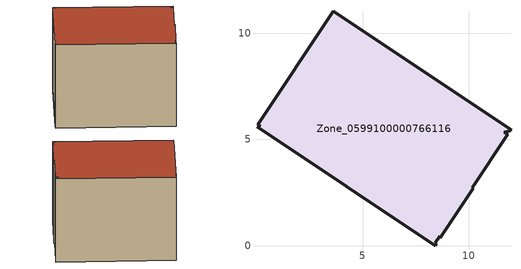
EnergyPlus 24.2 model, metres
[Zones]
Zone_0599100000766116
 floor ground (C_G): 3.62,11.03 11.99,5.46 11.95,5.4 11.68,5.35 11.84,5.24 10.17,2.74 10.22,2.7 8.66,0.36 8.63,0.44 8.42,0.13 8.48,0.09 8.42,0 0.03,5.59 0.18,5.62 0.06,5.7 z1.66
 wall outside (C_F): 0.03,5.59 8.42,0 8.48,0.09 8.42,0.13 8.63,0.44 8.66,0.36 10.22,2.7 10.17,2.74 11.84,5.24 11.68,5.35 11.95,5.4 11.99,5.46 3.62,11.03 0.06,5.7 0.18,5.62 0.03,5.59 z1.66:9.56
 roof outside (C_R): 11.99,5.46 3.62,11.03 0.06,5.7 0.18,5.62 0.03,5.59 8.42,0 8.48,0.09 8.42,0.13 8.63,0.44 8.66,0.36 10.22,2.7 10.17,2.74 11.84,5.24 11.68,5.35 11.95,5.4 z9.56
[BUILDING]
Pand.0599100000766116: North Axis=0; Terrain=City; Loads Convergence Tolerance Value=0.04; Temperature Convergence Tolerance Value=0.4; Solar Distribution=FullExterior; Maximum Number of Warmup Days=25; Minimum Number of Warmup Days=1
[Site:Location]
Rotterdam.The.Hague.AP_ZH_NLD Design_Conditions: Latitude=51.96; Longitude=4.45; Time Zone=1; Elevation=-4.5
[SITE:GROUNDTEMPERATURE:BUILDINGSURFACE]
18, 18, 18, 18, 18, 18, 18, 18, 18, 18, 18, 18
[MATERIAL] Thermal Absorptance=0.9; Solar Absorptance=0.7; Visible Absorptance=0.7
Name | Roughness | Thickness | Conductivity | Density | Specific Heat
G.D.2006-2014 | MediumSmooth | 0.15 | 0.06 | 540 | 1210
F.D.2006-2014 | Rough | 0.3 | 0.12 | 1920 | 840
R.D.2006-2014 | MediumRough | 0.2 | 0.08 | 1500 | 1000
[CONSTRUCTION]
C_G: G.D.2006-2014
C_F: F.D.2006-2014
C_R: R.D.2006-2014
[ZONE]
Zone_0599100000766116: Type=1; Multiplier=1; Ceiling Height=Autocalculate; Volume=Autocalculate; Floor Area=autocalculate; Part of Total Floor Area=Yes
[ZONEINFILTRATION:DESIGNFLOWRATE]
Infil_Zone_0599100000766116: Zone or ZoneList or Space or SpaceList=Zone_0599100000766116; Schedule=AlwaysOn; Design Flow Rate Calculation Method=Flow/Area; Flow Rate per Floor Area=0.0021; Constant Term Coefficient=1; Temperature Term Coefficient=0; Velocity Term Coefficient=0; Velocity Squared Term Coefficient=0
[HVACTEMPLATE:ZONE:IDEALLOADSAIRSYSTEM]
Zone_0599100000766116: Maximum Heating Supply Air Temperature=50; Minimum Cooling Supply Air Temperature=13; Maximum Heating Supply Air Humidity Ratio=0.0156; Minimum Cooling Supply Air Humidity Ratio=0.0077; Heating Limit=NoLimit; Cooling Limit=NoLimit; Dehumidification Control Type=ConstantSensibleHeatRatio; Cooling Sensible Heat Ratio=0.7; Dehumidification Setpoint=60; Humidification Control Type=None; Humidification Setpoint=30; Outdoor Air Method=None; Outdoor Air Flow Rate per Person=0.00944; Outdoor Air Flow Rate per Zone Floor Area=0; Outdoor Air Flow Rate per Zone=0; Demand Controlled Ventilation Type=None; Outdoor Air Economizer Type=NoEconomizer; Heat Recovery Type=None; Sensible Heat Recovery Effectiveness=0.7; Latent Heat Recovery Effectiveness=0.65
[ZONECONTROL:THERMOSTAT]
ThermostatControl_Zone_0599100000766116: Zone or ZoneList=Zone_0599100000766116; Control Type Schedule=DualSetpointControlType; Control 1=Thermostat_Zone_0599100000766116; Temperature Difference Between Cutout And Setpoint=0
[THERMOSTATSETPOINT:DUALSETPOINT]
Thermostat_Zone_0599100000766116: Heating Setpoint Temperature Schedule=HeatingSetpoint_Zone_0599100000766116; Cooling Setpoint Temperature Schedule=CoolingSetpoint_Zone_0599100000766116
[SCHEDULE:COMPACT]
HeatingSetpoint_Zone_0599100000766116: Through: 12/31, For: AllDays, Until: 24:00, 21
CoolingSetpoint_Zone_0599100000766116: Through: 12/31, For: AllDays, Until: 24:00, 24
DualSetpointControlType: Through: 12/31, For: AllDays, Until: 24:00, 4
AlwaysOn: Through: 12/31, For: AllDays, Until: 24:00, 1
